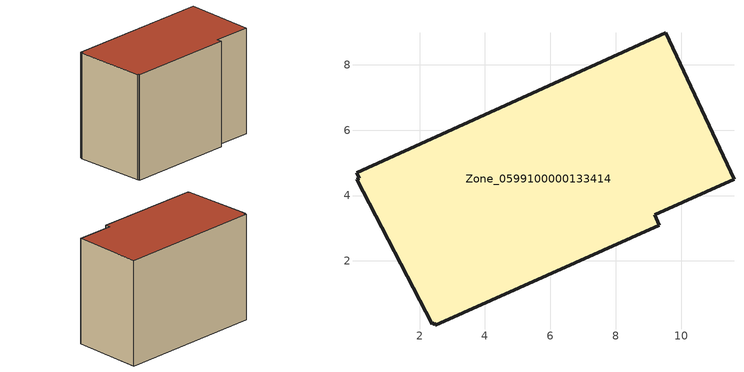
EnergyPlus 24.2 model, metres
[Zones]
Zone_0599100000133414
 floor ground (C_G): 2.38,0.07 0.09,4.5 0.16,4.53 0.07,4.69 9.53,8.98 11.62,4.5 9.19,3.41 9.33,3.09 2.48,0.03 2.45,0.1 z3.18
 wall outside (C_F): 9.19,3.41 11.62,4.5 9.53,8.98 0.07,4.69 0.16,4.53 0.09,4.5 2.38,0.07 2.45,0.1 2.48,0.03 9.33,3.09 9.19,3.41 z3.18:10.82
 roof outside (C_R): 2.38,0.07 2.45,0.1 2.48,0.03 9.33,3.09 9.19,3.41 11.62,4.5 9.53,8.98 0.07,4.69 0.16,4.53 0.09,4.5 z10.82
[BUILDING]
Pand.0599100000133414: North Axis=0; Terrain=City; Loads Convergence Tolerance Value=0.04; Temperature Convergence Tolerance Value=0.4; Solar Distribution=FullExterior; Maximum Number of Warmup Days=25; Minimum Number of Warmup Days=1
[Site:Location]
Rotterdam.The.Hague.AP_ZH_NLD Design_Conditions: Latitude=51.96; Longitude=4.45; Time Zone=1; Elevation=-4.5
[SITE:GROUNDTEMPERATURE:BUILDINGSURFACE]
18, 18, 18, 18, 18, 18, 18, 18, 18, 18, 18, 18
[MATERIAL] Thermal Absorptance=0.9; Solar Absorptance=0.7; Visible Absorptance=0.7
Name | Roughness | Thickness | Conductivity | Density | Specific Heat
G.TC.1946 | MediumSmooth | 0.15 | 1 | 540 | 1210
F.TC.1946 | Rough | 0.3 | 0.857143 | 1920 | 840
R.TC.1946 | MediumRough | 0.2 | 0.909091 | 1500 | 1000
[CONSTRUCTION]
C_G: G.TC.1946
C_F: F.TC.1946
C_R: R.TC.1946
[ZONE]
Zone_0599100000133414: Type=1; Multiplier=1; Ceiling Height=Autocalculate; Volume=Autocalculate; Floor Area=autocalculate; Part of Total Floor Area=Yes
[ZONEINFILTRATION:DESIGNFLOWRATE]
Infil_Zone_0599100000133414: Zone or ZoneList or Space or SpaceList=Zone_0599100000133414; Schedule=AlwaysOn; Design Flow Rate Calculation Method=Flow/Area; Flow Rate per Floor Area=0.003; Constant Term Coefficient=1; Temperature Term Coefficient=0; Velocity Term Coefficient=0; Velocity Squared Term Coefficient=0
[HVACTEMPLATE:ZONE:IDEALLOADSAIRSYSTEM]
Zone_0599100000133414: Maximum Heating Supply Air Temperature=50; Minimum Cooling Supply Air Temperature=13; Maximum Heating Supply Air Humidity Ratio=0.0156; Minimum Cooling Supply Air Humidity Ratio=0.0077; Heating Limit=NoLimit; Cooling Limit=NoLimit; Dehumidification Control Type=ConstantSensibleHeatRatio; Cooling Sensible Heat Ratio=0.7; Dehumidification Setpoint=60; Humidification Control Type=None; Humidification Setpoint=30; Outdoor Air Method=None; Outdoor Air Flow Rate per Person=0.00944; Outdoor Air Flow Rate per Zone Floor Area=0; Outdoor Air Flow Rate per Zone=0; Demand Controlled Ventilation Type=None; Outdoor Air Economizer Type=NoEconomizer; Heat Recovery Type=None; Sensible Heat Recovery Effectiveness=0.7; Latent Heat Recovery Effectiveness=0.65
[ZONECONTROL:THERMOSTAT]
ThermostatControl_Zone_0599100000133414: Zone or ZoneList=Zone_0599100000133414; Control Type Schedule=DualSetpointControlType; Control 1=Thermostat_Zone_0599100000133414; Temperature Difference Between Cutout And Setpoint=0
[THERMOSTATSETPOINT:DUALSETPOINT]
Thermostat_Zone_0599100000133414: Heating Setpoint Temperature Schedule=HeatingSetpoint_Zone_0599100000133414; Cooling Setpoint Temperature Schedule=CoolingSetpoint_Zone_0599100000133414
[SCHEDULE:COMPACT]
HeatingSetpoint_Zone_0599100000133414: Through: 12/31, For: AllDays, Until: 24:00, 21
CoolingSetpoint_Zone_0599100000133414: Through: 12/31, For: AllDays, Until: 24:00, 24
DualSetpointControlType: Through: 12/31, For: AllDays, Until: 24:00, 4
AlwaysOn: Through: 12/31, For: AllDays, Until: 24:00, 1
